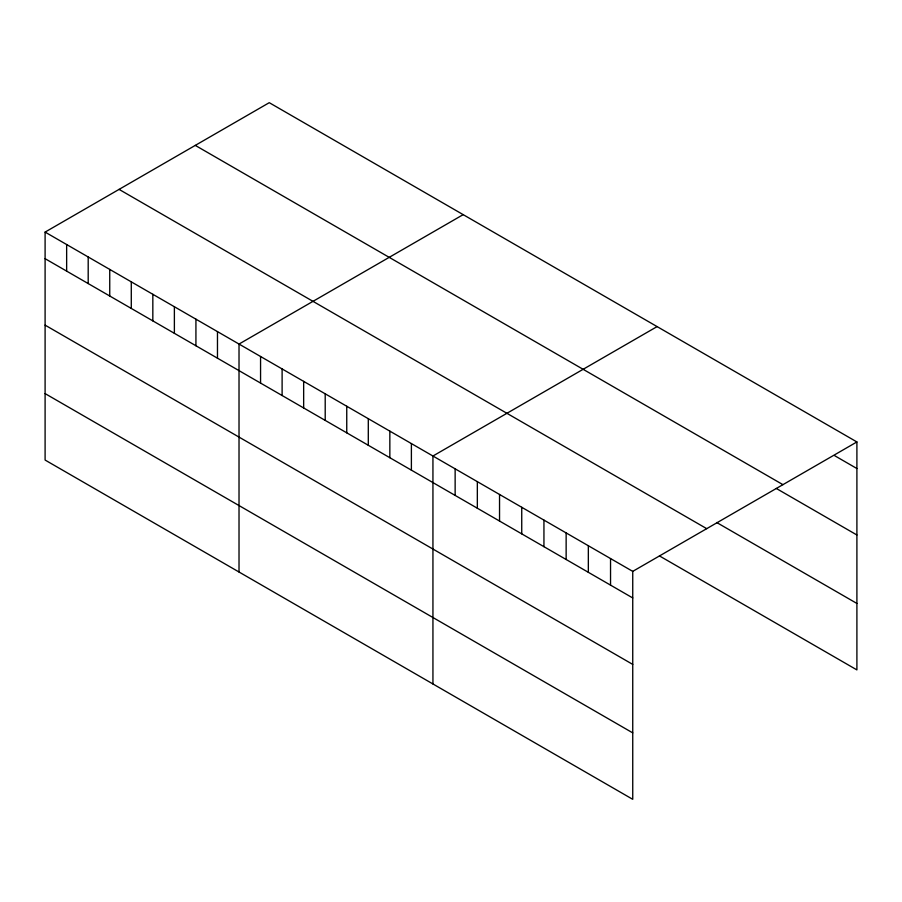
<?xml version="1.0" encoding="UTF-8"?>
<svg xmlns="http://www.w3.org/2000/svg" width="902" height="902" viewBox="0 0 902 902"><rect width="100%" height="100%" fill="white"/><g stroke="black" fill="none" stroke-linecap="round" stroke-linejoin="round"><path stroke-width="1.35" d="M856.9 441.946L632.742 571.372L632.742 799.319L45.1 460.054L45.1 232.096L269.258 102.681L856.9 441.946L856.9 669.904L659.441 555.903M463.177 214.642L239.019 344.057L239.019 572.015M657.107 326.592L432.937 456.017L432.937 683.975M834.7 455.713L856.9 468.533M195.283 145.391L782.925 484.656M776.284 488.444L856.9 534.987M716.695 522.506L856.9 603.449M119.075 189.386L706.717 528.662M45.1 232.096L632.742 571.372M45.1 258.682L632.742 597.947M45.1 325.137L632.742 664.402M45.1 393.599L632.742 732.875M610.541 558.552L610.541 585.139M588.341 545.733L588.341 572.319M566.14 532.913L566.14 559.499M543.94 520.104L543.94 546.68M521.739 507.285L521.739 533.871M499.539 494.465L499.539 521.052M477.338 481.645L477.338 508.232M455.138 468.837L455.138 495.412M411.391 443.57L411.391 470.156M389.844 431.133L389.844 457.72M368.298 418.697L368.298 445.284M346.751 406.25L346.751 432.836M325.205 393.813L325.205 420.4M303.658 381.377L303.658 407.963M282.112 368.941L282.112 395.516M260.565 356.493L260.565 383.079M217.472 331.62L217.472 358.195M195.926 319.173L195.926 345.759M174.379 306.736L174.379 333.323M152.833 294.3L152.833 320.875M131.286 281.852L131.286 308.439M109.74 269.416L109.74 296.003M88.193 256.98L88.193 283.566M66.647 244.532L66.647 271.119"/></g></svg>
